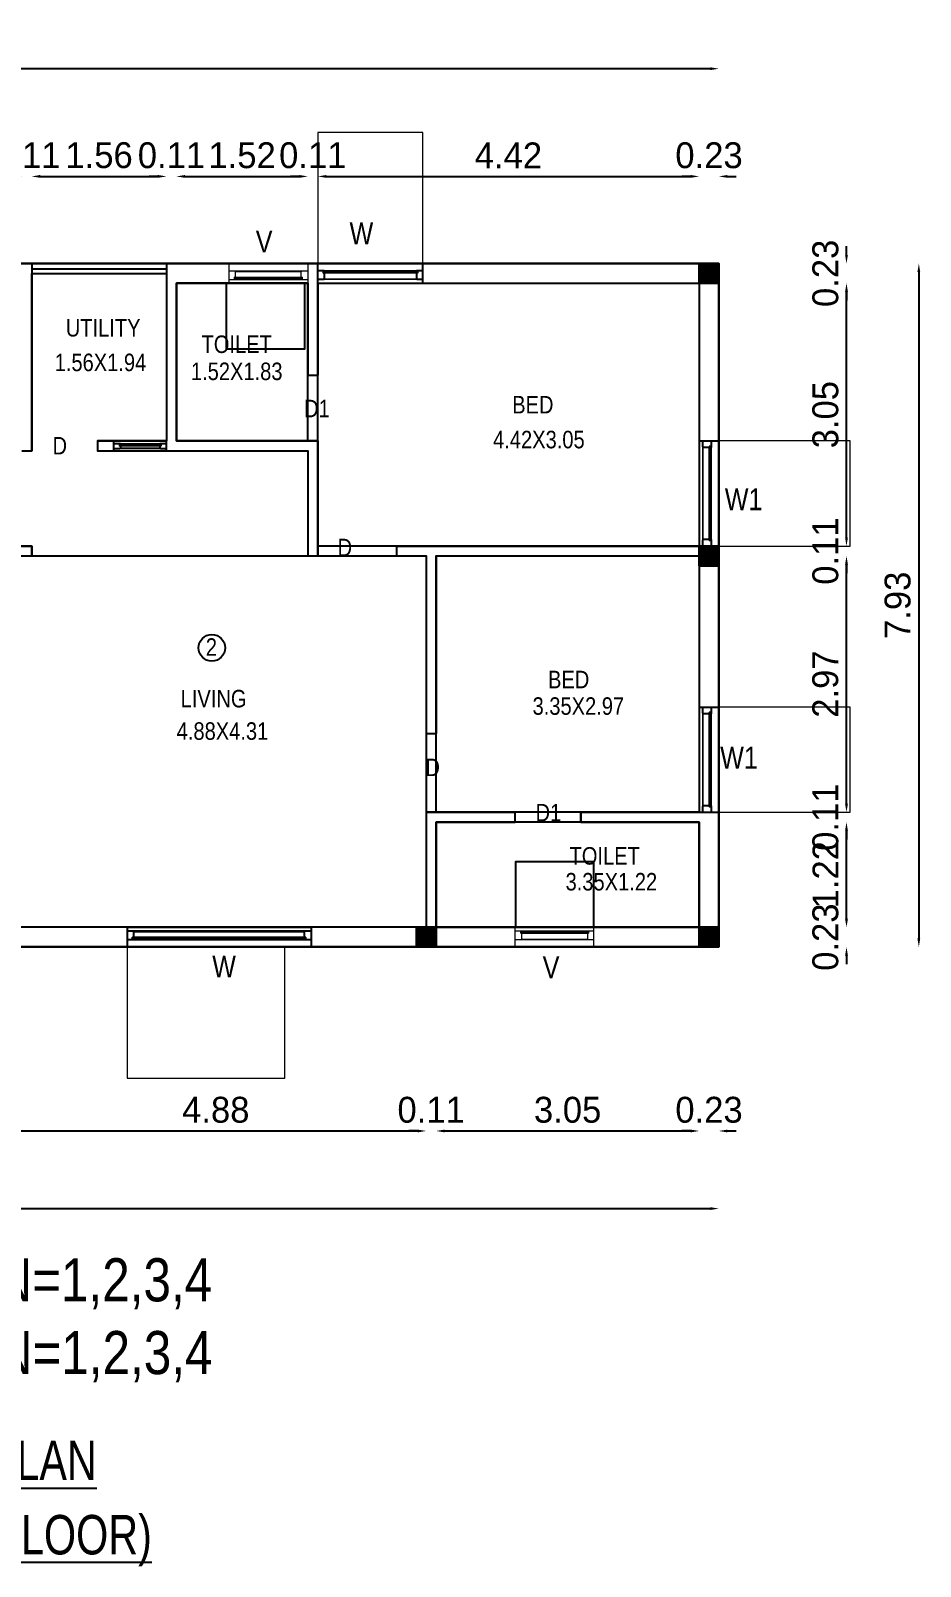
# Model space of a CAD drawing. Header units: metres. Extents: x 516 to 666, y 54 to 108.
# Drawn here: x 558.87 to 569.18, y 54.35 to 72.16 of the extents above; entities that cross this region are included whole.
import ezdxf

# ---------------------------------------------------------------- set-up
doc = ezdxf.new("R2010")
doc.units = ezdxf.units.M
doc.header["$LTSCALE"] = 30
doc.header["$MEASUREMENT"] = 0
doc.header["$PDMODE"] = 66
doc.layers.get('0').update_dxf_attribs({"linetype": 'CONTINUOUS'})
doc.layers.get('DEFPOINTS').update_dxf_attribs({"linetype": 'CONTINUOUS'})
for name, color, linetype in [('BLK_1_COVERED_AREA', 140, 'CONTINUOUS'), ('BLK_1_FLR_1_BLT_UP_AREA', 3, 'CONTINUOUS'), ('BLK_1_FLR_1_BLT_UP_AREA_DEDUCT', 3, 'CONTINUOUS'), ('BLK_1_FLR_1_CARPET_AREA', 10, 'CONTINUOUS'), ('BLK_1_FLR_1_REGULAR_ROOM_1', 1, 'CONTINUOUS'), ('BLK_1_FLR_1_WC_BATH', 223, 'CONTINUOUS'), ('BLK_1_LVL_1_BLDG_FOOT_PRINT', 1, 'CONTINUOUS'), ('fur', 56, 'CONTINUOUS'), ('ROAD & WINDOW THI', 1, 'CONTINUOUS'), ('TOILET_VENTILATION', 6, 'CONTINUOUS')]:
    doc.layers.add(name, color=color, linetype=linetype)
for name, color, linetype, lineweight in [('BLK_1_FLR_1_ROOM_1_LIGHT_VENTILATION_2', 232, 'CONTINUOUS', 0), ('BLK_1_FLR_1_UNITFA_1', 234, 'CONTINUOUS', 0), ('THIN', 5, 'CONTINUOUS', 13)]:
    doc.layers.add(name, color=color, linetype=linetype, lineweight=lineweight)
doc.styles.add('ANAND', font='BKANT.TTF')
doc.styles.add('RS', font='ROMANS.shx', dxfattribs={"width": 0.75, "height": 7})
doc.styles.get("Standard").update_dxf_attribs({"font": 'ARIALN.TTF', "height": 10})
doc.dimstyles.new('V1', dxfattribs={"dimtxt": 0.3, "dimasz": 0.1, "dimexe": 0.18, "dimexo": 0.0625, "dimgap": 0.09, "dimtad": 1, "dimzin": 0, "dimdsep": 46, "dimtxsty": 'ANAND', "dimcen": 0.09, "dimse1": 1, "dimse2": 1, "dimadec": 0, "dimazin": 0, "dimtfac": 1, "dimtix": 1, "dimtofl": 0, "dimtmove": 2, "dimatfit": 0, "dimfxl": 0, "dimtolj": 1, "dimtzin": 0, "dimarcsym": 0})

# ---------------------------------------------------------------- blocks, each defined once
blk = doc.blocks.new("4' win")
at = {"layer": 'fur', "lineweight": 9, "ltscale": 20}
for p, q in [((47345.51, -1128.95), (47345.51, -1086.95)), ((47346.01, -1128.95), (47346.01, -1086.95))]:
    blk.add_line(p, q, dxfattribs=at)
at = {"layer": 'ROAD & WINDOW THI', "color": 5}
for p, q in [((47350.57, -1083.95), (47341.57, -1083.95)), ((47350.57, -1131.95), (47341.57, -1131.95))]:
    blk.add_line(p, q, dxfattribs=at)
at = {"layer": 'ROAD & WINDOW THI', "color": 5, "ltscale": 20}
for p, q in [((47344.94, -1086.95), (47344.94, -1083.95)), ((47344.94, -1086.45), (47346.01, -1086.45)), ((47345.51, -1086.95), (47345.51, -1086.45)), ((47346.01, -1086.95), (47346.01, -1086.45)), ((47348.94, -1086.7), (47348.94, -1083.95)), ((47344.94, -1086.95), (47345.51, -1086.95)), ((47344.94, -1086.95), (47345.51, -1086.95)), ((47346.01, -1086.95), (47348.69, -1086.95)), ((47346.01, -1086.95), (47346.59, -1086.95)), ((47348.94, -1086.7), (47348.69, -1086.7)), ((47348.69, -1086.7), (47348.69, -1086.95)), ((47344.94, -1131.95), (47344.94, -1128.95)), ((47344.94, -1128.95), (47345.51, -1128.95)), ((47344.94, -1128.95), (47345.51, -1128.95)), ((47344.94, -1128.95), (47345.51, -1128.95)), ((47344.94, -1129.45), (47346.01, -1129.45)), ((47345.51, -1128.95), (47345.51, -1129.45)), ((47346.01, -1128.95), (47346.01, -1129.45)), ((47346.01, -1128.95), (47346.59, -1128.95)), ((47346.01, -1128.95), (47348.69, -1128.95)), ((47348.69, -1129.2), (47348.69, -1128.95)), ((47348.94, -1129.2), (47348.69, -1129.2)), ((47348.94, -1131.95), (47348.94, -1129.2))]:
    blk.add_line(p, q, dxfattribs=at)
at = {"layer": 'THIN', "lineweight": 5, "ltscale": 20}
for p, q in [((47341.57, -1131.95), (47341.57, -1083.95)), ((47350.57, -1131.95), (47350.57, -1083.95)), ((47344.94, -1128.95), (47344.94, -1086.95)), ((47348.69, -1128.95), (47348.69, -1086.95)), ((47348.94, -1129.2), (47348.94, -1086.7))]:
    blk.add_line(p, q, dxfattribs=at)
blk = doc.blocks.new('3 VE')
at = {"layer": 'fur', "lineweight": 9, "ltscale": 20}
for p, q in [((91767.83, -4659.43), (91737.83, -4659.43)), ((91767.83, -4659.93), (91737.83, -4659.93))]:
    blk.add_line(p, q, dxfattribs=at)
at = {"layer": 'THIN', "lineweight": 5, "ltscale": 20}
for p, q in [((91770.83, -4653.14), (91734.83, -4653.14)), ((91734.83, -4653.14), (91734.83, -4662.14)), ((91770.83, -4653.14), (91770.83, -4662.14)), ((91737.58, -4656.5), (91734.83, -4656.5)), ((91737.83, -4660.5), (91734.83, -4660.5)), ((91737.33, -4660.5), (91737.33, -4659.43)), ((91737.83, -4659.43), (91737.33, -4659.43)), ((91737.83, -4659.93), (91737.33, -4659.93)), ((91768.08, -4656.5), (91737.58, -4656.5)), ((91737.58, -4656.5), (91737.58, -4656.75)), ((91737.58, -4656.75), (91737.83, -4656.75)), ((91767.83, -4656.75), (91737.83, -4656.75)), ((91737.83, -4659.43), (91737.83, -4656.75)), ((91737.83, -4659.43), (91737.83, -4658.85)), ((91737.83, -4660.5), (91737.83, -4659.93)), ((91737.83, -4660.5), (91737.83, -4659.93)), ((91767.83, -4660.5), (91737.83, -4660.5)), ((91767.83, -4659.43), (91767.83, -4656.75)), ((91768.08, -4656.75), (91767.83, -4656.75)), ((91767.83, -4659.43), (91767.83, -4658.85)), ((91767.83, -4659.43), (91768.33, -4659.43)), ((91767.83, -4660.5), (91767.83, -4659.93)), ((91767.83, -4660.5), (91767.83, -4659.93)), ((91767.83, -4660.5), (91767.83, -4659.93)), ((91767.83, -4659.93), (91768.33, -4659.93)), ((91770.83, -4660.5), (91767.83, -4660.5)), ((91768.08, -4656.5), (91768.08, -4656.75)), ((91770.83, -4656.5), (91768.08, -4656.5)), ((91768.33, -4660.5), (91768.33, -4659.43)), ((91770.83, -4656.2), (91770.83, -4656.2)), ((91770.83, -4662.14), (91734.83, -4662.14))]:
    blk.add_line(p, q, dxfattribs=at)
blk = doc.blocks.new('U')
at = {"layer": 'fur', "color": 7, "lineweight": 9, "ltscale": 20}
for p, q in [((74636.69, 2817.2), (74618.69, 2817.2)), ((74636.69, 2816.7), (74618.69, 2816.7))]:
    blk.add_line(p, q, dxfattribs=at)
at = {"layer": 'ROAD & WINDOW THI', "color": 7}
for p, q in [((74615.69, 2814.64), (74615.69, 2819.14)), ((74639.69, 2814.64), (74639.69, 2819.14))]:
    blk.add_line(p, q, dxfattribs=at)
at = {"layer": 'ROAD & WINDOW THI', "color": 7, "ltscale": 20}
for p, q in [((74618.69, 2817.77), (74615.69, 2817.77)), ((74618.44, 2815.52), (74615.69, 2815.52)), ((74618.19, 2817.77), (74618.19, 2816.7)), ((74618.69, 2817.2), (74618.19, 2817.2)), ((74618.69, 2816.7), (74618.19, 2816.7)), ((74618.44, 2815.52), (74618.44, 2815.77)), ((74618.44, 2815.77), (74618.69, 2815.77)), ((74618.69, 2817.77), (74618.69, 2817.2)), ((74618.69, 2817.77), (74618.69, 2817.2)), ((74618.69, 2816.7), (74618.69, 2815.77)), ((74618.69, 2816.7), (74618.69, 2816.12)), ((74639.69, 2817.77), (74636.69, 2817.77)), ((74636.69, 2817.77), (74636.69, 2817.2)), ((74636.69, 2817.77), (74636.69, 2817.2)), ((74636.69, 2817.77), (74636.69, 2817.2)), ((74636.69, 2817.2), (74637.19, 2817.2)), ((74636.69, 2816.7), (74637.19, 2816.7)), ((74636.69, 2816.7), (74636.69, 2816.12)), ((74636.69, 2816.7), (74636.69, 2815.77)), ((74636.94, 2815.77), (74636.69, 2815.77)), ((74636.94, 2815.52), (74636.94, 2815.77)), ((74639.69, 2815.52), (74636.94, 2815.52)), ((74637.19, 2817.77), (74637.19, 2816.7))]:
    blk.add_line(p, q, dxfattribs=at)
at = {"layer": 'THIN', "color": 7, "lineweight": 5, "ltscale": 20}
for p, q in [((74639.69, 2819.14), (74615.69, 2819.14)), ((74639.69, 2814.64), (74615.69, 2814.64)), ((74636.94, 2815.52), (74618.44, 2815.52)), ((74636.69, 2817.77), (74618.69, 2817.77)), ((74636.69, 2815.77), (74618.69, 2815.77))]:
    blk.add_line(p, q, dxfattribs=at)
blk = doc.blocks.new('*D50')
at = {"color": 0, "lineweight": -2}
blk.add_line((545.677, 58.498), (566.743, 58.498), dxfattribs=at)
at = {"color": 0}
for points in [[(545.677, 58.514), (545.677, 58.481), (545.577, 58.498)], [(566.743, 58.514), (566.743, 58.481), (566.843, 58.498)]]:
    blk.add_solid(points, dxfattribs=at)
at = {"layer": 'DEFPOINTS', "color": 0}
for p in [(545.577, 62.568), (566.843, 62.568), (566.843, 58.498)]:
    blk.add_point(p, dxfattribs=at)
at = {"color": 0, "insert": (556.21, 58.741), "char_height": 0.3, "attachment_point": 5, "style": 'ANAND'}
blk.add_mtext('\\A1;21.27', dxfattribs=at)
blk = doc.blocks.new('*D51')
at = {"color": 0, "lineweight": -2}
for p, q in [((568.322, 61.86), (568.322, 61.96)), ((568.322, 61.432), (568.322, 61.332))]:
    blk.add_line(p, q, dxfattribs=at)
at = {"color": 0}
for points in [[(568.306, 61.86), (568.339, 61.86), (568.322, 61.76)], [(568.306, 61.432), (568.339, 61.432), (568.322, 61.532)]]:
    blk.add_solid(points, dxfattribs=at)
at = {"layer": 'DEFPOINTS', "color": 0}
for p in [(566.615, 61.76), (568.322, 61.76), (566.615, 61.532)]:
    blk.add_point(p, dxfattribs=at)
at = {"color": 0, "insert": (568.079, 61.646), "char_height": 0.3, "attachment_point": 5, "rotation": 90, "style": 'ANAND'}
blk.add_mtext('\\A1;0.23', dxfattribs=at)
blk = doc.blocks.new('*D52')
at = {"color": 0, "lineweight": -2}
blk.add_line((568.322, 61.86), (568.322, 62.88), dxfattribs=at)
at = {"color": 0}
for points in [[(568.306, 62.88), (568.339, 62.88), (568.322, 62.98)], [(568.306, 61.86), (568.339, 61.86), (568.322, 61.76)]]:
    blk.add_solid(points, dxfattribs=at)
at = {"layer": 'DEFPOINTS', "color": 0}
for p in [(566.615, 62.98), (568.322, 62.98), (566.615, 61.76)]:
    blk.add_point(p, dxfattribs=at)
at = {"color": 0, "insert": (568.079, 62.37), "char_height": 0.3, "attachment_point": 5, "rotation": 90, "style": 'ANAND'}
blk.add_mtext('\\A1;1.22', dxfattribs=at)
blk = doc.blocks.new('*D53')
at = {"color": 0, "lineweight": -2}
for p, q in [((568.322, 63.194), (568.322, 63.294)), ((568.322, 62.88), (568.322, 62.78))]:
    blk.add_line(p, q, dxfattribs=at)
at = {"color": 0}
for points in [[(568.306, 63.194), (568.339, 63.194), (568.322, 63.094)], [(568.306, 62.88), (568.339, 62.88), (568.322, 62.98)]]:
    blk.add_solid(points, dxfattribs=at)
at = {"layer": 'DEFPOINTS', "color": 0}
for p in [(566.843, 63.094), (568.322, 63.094), (566.615, 62.98)]:
    blk.add_point(p, dxfattribs=at)
at = {"color": 0, "insert": (568.079, 63.037), "char_height": 0.3, "attachment_point": 5, "rotation": 90, "style": 'ANAND'}
blk.add_mtext('\\A1;0.11', dxfattribs=at)
blk = doc.blocks.new('*D54')
at = {"color": 0, "lineweight": -2}
blk.add_line((568.322, 63.194), (568.322, 65.967), dxfattribs=at)
at = {"color": 0}
for points in [[(568.306, 65.967), (568.339, 65.967), (568.322, 66.067)], [(568.306, 63.194), (568.339, 63.194), (568.322, 63.094)]]:
    blk.add_solid(points, dxfattribs=at)
at = {"layer": 'DEFPOINTS', "color": 0}
for p in [(566.615, 66.067), (568.322, 66.067), (566.843, 63.094)]:
    blk.add_point(p, dxfattribs=at)
at = {"color": 0, "insert": (568.078, 64.581), "char_height": 0.3, "attachment_point": 5, "rotation": 90, "style": 'ANAND'}
blk.add_mtext('\\A1;2.97', dxfattribs=at)
blk = doc.blocks.new('*D55')
at = {"color": 0, "lineweight": -2}
for p, q in [((568.322, 66.281), (568.322, 66.381)), ((568.322, 65.967), (568.322, 65.867))]:
    blk.add_line(p, q, dxfattribs=at)
at = {"color": 0}
for points in [[(568.306, 66.281), (568.339, 66.281), (568.322, 66.181)], [(568.306, 65.967), (568.339, 65.967), (568.322, 66.067)]]:
    blk.add_solid(points, dxfattribs=at)
at = {"layer": 'DEFPOINTS', "color": 0}
for p in [(566.615, 66.181), (568.322, 66.181), (566.615, 66.067)]:
    blk.add_point(p, dxfattribs=at)
at = {"color": 0, "insert": (568.079, 66.124), "char_height": 0.3, "attachment_point": 5, "rotation": 90, "style": 'ANAND'}
blk.add_mtext('\\A1;0.11', dxfattribs=at)
blk = doc.blocks.new('*D56')
at = {"color": 0, "lineweight": -2}
blk.add_line((568.322, 66.281), (568.322, 69.13), dxfattribs=at)
at = {"color": 0}
for points in [[(568.306, 69.13), (568.339, 69.13), (568.322, 69.23)], [(568.306, 66.281), (568.339, 66.281), (568.322, 66.181)]]:
    blk.add_solid(points, dxfattribs=at)
at = {"layer": 'DEFPOINTS', "color": 0}
for p in [(566.615, 69.23), (568.322, 69.23), (566.615, 66.181)]:
    blk.add_point(p, dxfattribs=at)
at = {"color": 0, "insert": (568.079, 67.706), "char_height": 0.3, "attachment_point": 5, "rotation": 90, "style": 'ANAND'}
blk.add_mtext('\\A1;3.05', dxfattribs=at)
blk = doc.blocks.new('*D57')
at = {"color": 0, "lineweight": -2}
for p, q in [((568.322, 69.559), (568.322, 69.659)), ((568.322, 69.13), (568.322, 69.03))]:
    blk.add_line(p, q, dxfattribs=at)
at = {"color": 0}
for points in [[(568.306, 69.559), (568.339, 69.559), (568.322, 69.459)], [(568.306, 69.13), (568.339, 69.13), (568.322, 69.23)]]:
    blk.add_solid(points, dxfattribs=at)
at = {"layer": 'DEFPOINTS', "color": 0}
for p in [(566.843, 69.459), (568.322, 69.459), (566.615, 69.23)]:
    blk.add_point(p, dxfattribs=at)
at = {"color": 0, "insert": (568.079, 69.345), "char_height": 0.3, "attachment_point": 5, "rotation": 90, "style": 'ANAND'}
blk.add_mtext('\\A1;0.23', dxfattribs=at)
blk = doc.blocks.new('*D58')
at = {"color": 0, "lineweight": -2}
blk.add_line((545.677, 71.719), (566.743, 71.719), dxfattribs=at)
at = {"color": 0}
for points in [[(545.677, 71.735), (545.677, 71.702), (545.577, 71.719)], [(566.743, 71.735), (566.743, 71.702), (566.843, 71.719)]]:
    blk.add_solid(points, dxfattribs=at)
at = {"layer": 'DEFPOINTS', "color": 0}
for p in [(566.843, 71.719), (545.577, 69.459), (566.843, 69.459)]:
    blk.add_point(p, dxfattribs=at)
at = {"color": 0, "insert": (556.21, 71.962), "char_height": 0.3, "attachment_point": 5, "style": 'ANAND'}
blk.add_mtext('\\A1;21.27', dxfattribs=at)
blk = doc.blocks.new('*D20')
at = {"color": 0, "lineweight": -2}
blk.add_line((558.673, 59.398), (563.351, 59.398), dxfattribs=at)
at = {"color": 0}
for points in [[(558.673, 59.414), (558.673, 59.381), (558.573, 59.398)], [(563.351, 59.414), (563.351, 59.381), (563.451, 59.398)]]:
    blk.add_solid(points, dxfattribs=at)
at = {"layer": 'DEFPOINTS', "color": 0}
for p in [(558.573, 62.828), (563.451, 61.76), (563.451, 59.398)]:
    blk.add_point(p, dxfattribs=at)
at = {"color": 0, "insert": (561.012, 59.642), "char_height": 0.3, "attachment_point": 5, "style": 'ANAND'}
blk.add_mtext('\\A1;4.88', dxfattribs=at)
blk = doc.blocks.new('*D21')
at = {"color": 0, "lineweight": -2}
for p, q in [((563.351, 59.398), (563.251, 59.398)), ((563.666, 59.398), (563.766, 59.398))]:
    blk.add_line(p, q, dxfattribs=at)
at = {"color": 0}
for points in [[(563.351, 59.414), (563.351, 59.381), (563.451, 59.398)], [(563.666, 59.414), (563.666, 59.381), (563.566, 59.398)]]:
    blk.add_solid(points, dxfattribs=at)
at = {"layer": 'DEFPOINTS', "color": 0}
for p in [(563.451, 61.76), (563.566, 61.532), (563.566, 59.398)]:
    blk.add_point(p, dxfattribs=at)
at = {"color": 0, "insert": (563.508, 59.642), "char_height": 0.3, "attachment_point": 5, "style": 'ANAND'}
blk.add_mtext('\\A1;0.11', dxfattribs=at)
blk = doc.blocks.new('*D22')
at = {"color": 0, "lineweight": -2}
blk.add_line((563.666, 59.398), (566.515, 59.398), dxfattribs=at)
at = {"color": 0}
for points in [[(563.666, 59.414), (563.666, 59.381), (563.566, 59.398)], [(566.515, 59.414), (566.515, 59.381), (566.615, 59.398)]]:
    blk.add_solid(points, dxfattribs=at)
at = {"layer": 'DEFPOINTS', "color": 0}
for p in [(563.566, 61.532), (566.615, 61.532), (566.615, 59.398)]:
    blk.add_point(p, dxfattribs=at)
at = {"color": 0, "insert": (565.09, 59.642), "char_height": 0.3, "attachment_point": 5, "style": 'ANAND'}
blk.add_mtext('\\A1;3.05', dxfattribs=at)
blk = doc.blocks.new('*D23')
at = {"color": 0, "lineweight": -2}
for p, q in [((566.515, 59.398), (566.415, 59.398)), ((566.943, 59.398), (567.043, 59.398))]:
    blk.add_line(p, q, dxfattribs=at)
at = {"color": 0}
for points in [[(566.515, 59.414), (566.515, 59.381), (566.615, 59.398)], [(566.943, 59.414), (566.943, 59.381), (566.843, 59.398)]]:
    blk.add_solid(points, dxfattribs=at)
at = {"layer": 'DEFPOINTS', "color": 0}
for p in [(566.615, 61.532), (566.843, 61.532), (566.843, 59.398)]:
    blk.add_point(p, dxfattribs=at)
at = {"color": 0, "insert": (566.729, 59.642), "char_height": 0.3, "attachment_point": 5, "style": 'ANAND'}
blk.add_mtext('\\A1;0.23', dxfattribs=at)
blk = doc.blocks.new('*D30')
at = {"color": 0, "lineweight": -2}
for p, q in [((558.664, 70.469), (558.564, 70.469)), ((558.978, 70.469), (559.078, 70.469))]:
    blk.add_line(p, q, dxfattribs=at)
at = {"color": 0}
for points in [[(558.664, 70.486), (558.664, 70.453), (558.764, 70.469)], [(558.978, 70.486), (558.978, 70.453), (558.878, 70.469)]]:
    blk.add_solid(points, dxfattribs=at)
at = {"layer": 'DEFPOINTS', "color": 0}
for p in [(558.878, 70.469), (558.764, 69.459), (558.878, 69.459)]:
    blk.add_point(p, dxfattribs=at)
at = {"color": 0, "insert": (558.821, 70.713), "char_height": 0.3, "attachment_point": 5, "style": 'ANAND'}
blk.add_mtext('\\A1;0.11', dxfattribs=at)
blk = doc.blocks.new('*D31')
at = {"color": 0, "lineweight": -2}
blk.add_line((558.978, 70.469), (560.34, 70.469), dxfattribs=at)
at = {"color": 0}
for points in [[(558.978, 70.486), (558.978, 70.453), (558.878, 70.469)], [(560.34, 70.486), (560.34, 70.453), (560.44, 70.469)]]:
    blk.add_solid(points, dxfattribs=at)
at = {"layer": 'DEFPOINTS', "color": 0}
for p in [(560.44, 70.469), (558.878, 69.459), (560.44, 69.459)]:
    blk.add_point(p, dxfattribs=at)
at = {"color": 0, "insert": (559.659, 70.714), "char_height": 0.3, "attachment_point": 5, "style": 'ANAND'}
blk.add_mtext('\\A1;1.56', dxfattribs=at)
blk = doc.blocks.new('*D32')
at = {"color": 0, "lineweight": -2}
for p, q in [((560.34, 70.469), (560.24, 70.469)), ((560.655, 70.469), (560.755, 70.469))]:
    blk.add_line(p, q, dxfattribs=at)
at = {"color": 0}
for points in [[(560.34, 70.486), (560.34, 70.453), (560.44, 70.469)], [(560.655, 70.486), (560.655, 70.453), (560.555, 70.469)]]:
    blk.add_solid(points, dxfattribs=at)
at = {"layer": 'DEFPOINTS', "color": 0}
for p in [(560.555, 70.469), (560.44, 69.459), (560.555, 69.23)]:
    blk.add_point(p, dxfattribs=at)
at = {"color": 0, "insert": (560.498, 70.713), "char_height": 0.3, "attachment_point": 5, "style": 'ANAND'}
blk.add_mtext('\\A1;0.11', dxfattribs=at)
blk = doc.blocks.new('*D33')
at = {"color": 0, "lineweight": -2}
blk.add_line((560.655, 70.469), (561.979, 70.469), dxfattribs=at)
at = {"color": 0}
for points in [[(560.655, 70.486), (560.655, 70.453), (560.555, 70.469)], [(561.979, 70.486), (561.979, 70.453), (562.079, 70.469)]]:
    blk.add_solid(points, dxfattribs=at)
at = {"layer": 'DEFPOINTS', "color": 0}
for p in [(562.079, 70.469), (562.079, 69.459), (560.555, 69.23)]:
    blk.add_point(p, dxfattribs=at)
at = {"color": 0, "insert": (561.317, 70.713), "char_height": 0.3, "attachment_point": 5, "style": 'ANAND'}
blk.add_mtext('\\A1;1.52', dxfattribs=at)
blk = doc.blocks.new('*D34')
at = {"color": 0, "lineweight": -2}
for p, q in [((561.979, 70.469), (561.879, 70.469)), ((562.294, 70.469), (562.394, 70.469))]:
    blk.add_line(p, q, dxfattribs=at)
at = {"color": 0}
for points in [[(561.979, 70.486), (561.979, 70.453), (562.079, 70.469)], [(562.294, 70.486), (562.294, 70.453), (562.194, 70.469)]]:
    blk.add_solid(points, dxfattribs=at)
at = {"layer": 'DEFPOINTS', "color": 0}
for p in [(562.194, 70.469), (562.079, 69.459), (562.194, 69.459)]:
    blk.add_point(p, dxfattribs=at)
at = {"color": 0, "insert": (562.136, 70.713), "char_height": 0.3, "attachment_point": 5, "style": 'ANAND'}
blk.add_mtext('\\A1;0.11', dxfattribs=at)
blk = doc.blocks.new('*D35')
at = {"color": 0, "lineweight": -2}
blk.add_line((562.294, 70.469), (566.515, 70.469), dxfattribs=at)
at = {"color": 0}
for points in [[(562.294, 70.486), (562.294, 70.453), (562.194, 70.469)], [(566.515, 70.486), (566.515, 70.453), (566.615, 70.469)]]:
    blk.add_solid(points, dxfattribs=at)
at = {"layer": 'DEFPOINTS', "color": 0}
for p in [(566.615, 70.469), (562.194, 69.459), (566.615, 69.459)]:
    blk.add_point(p, dxfattribs=at)
at = {"color": 0, "insert": (564.404, 70.713), "char_height": 0.3, "attachment_point": 5, "style": 'ANAND'}
blk.add_mtext('\\A1;4.42', dxfattribs=at)
blk = doc.blocks.new('*D36')
at = {"color": 0, "lineweight": -2}
for p, q in [((566.515, 70.469), (566.415, 70.469)), ((566.943, 70.469), (567.043, 70.469))]:
    blk.add_line(p, q, dxfattribs=at)
at = {"color": 0}
for points in [[(566.515, 70.486), (566.515, 70.453), (566.615, 70.469)], [(566.943, 70.486), (566.943, 70.453), (566.843, 70.469)]]:
    blk.add_solid(points, dxfattribs=at)
at = {"layer": 'DEFPOINTS', "color": 0}
for p in [(566.843, 70.469), (566.615, 69.459), (566.843, 69.459)]:
    blk.add_point(p, dxfattribs=at)
at = {"color": 0, "insert": (566.729, 70.713), "char_height": 0.3, "attachment_point": 5, "style": 'ANAND'}
blk.add_mtext('\\A1;0.23', dxfattribs=at)
blk = doc.blocks.new('*D83')
at = {"color": 0, "lineweight": -2}
blk.add_line((569.161, 69.359), (569.161, 61.632), dxfattribs=at)
at = {"color": 0}
for points in [[(569.144, 69.359), (569.177, 69.359), (569.161, 69.459)], [(569.144, 61.632), (569.177, 61.632), (569.161, 61.532)]]:
    blk.add_solid(points, dxfattribs=at)
at = {"layer": 'DEFPOINTS', "color": 0}
for p in [(565.883, 69.459), (565.883, 61.532), (569.161, 61.532)]:
    blk.add_point(p, dxfattribs=at)
at = {"color": 0, "insert": (568.916, 65.495), "char_height": 0.3, "attachment_point": 5, "rotation": 90, "style": 'ANAND'}
blk.add_mtext('\\A1;7.93', dxfattribs=at)

msp = doc.modelspace()

# ---------------------------------------------------------------- hatches: boundary and pattern name
h = msp.add_hatch()
h.set_pattern_fill('ANSI31', color=256, scale=0.025408)
h.set_pattern_definition([(45, (-1338.1673332, 23.8490378), (-0.002245771137, 0.002245771137), [])])
h.paths.add_polyline_path([(566.6146, 69.2304), (566.8433, 69.2304), (566.8433, 69.4591), (566.6146, 69.4591)])
h = msp.add_hatch()
h.set_pattern_fill('ANSI31', color=256, scale=0.025408)
h.set_pattern_definition([(45, (-1338.1673332, 20.5714058), (-0.002245771137, 0.002245771137), [])])
h.paths.add_polyline_path([(566.6146, 65.9528), (566.8433, 65.9528), (566.8433, 66.1815), (566.6146, 66.1815)])
h = msp.add_hatch()
h.set_pattern_fill('ANSI31', color=256, scale=0.025408)
h.set_pattern_definition([(45, (-1341.4449652, 16.1504138), (-0.002245771137, 0.002245771137), [])])
h.paths.add_polyline_path([(563.337, 61.5318), (563.5656, 61.5318), (563.5656, 61.7605), (563.337, 61.7605)])
h = msp.add_hatch()
h.set_pattern_fill('ANSI31', color=256, scale=0.025408)
h.set_pattern_definition([(45, (-1338.1673332, 16.1504138), (-0.002245771137, 0.002245771137), [])])
h.paths.add_polyline_path([(566.6146, 61.5318), (566.8433, 61.5318), (566.8433, 61.7605), (566.6146, 61.7605)])

# ---------------------------------------------------------------- linework, layer by layer
for p, q in [((549.9215, 69.4591), (558.8779, 69.4591)), ((558.8779, 69.4591), (558.8779, 67.2867)), ((558.8779, 69.4591), (560.4404, 69.4591)), ((558.8779, 69.3956), (560.4404, 69.3956)), ((558.8779, 69.3448), (560.4404, 69.3448)), ((560.4404, 69.4591), (566.8433, 69.4591)), ((560.4404, 69.4591), (560.4404, 67.401)), ((566.8433, 69.4591), (566.8433, 61.5318)), ((560.5548, 69.2304), (562.0793, 69.2304)), ((560.5548, 69.2304), (560.5548, 67.401)), ((562.0793, 69.2304), (562.0793, 68.1633)), ((562.1936, 69.2304), (566.6146, 69.2304)), ((562.1936, 69.2304), (562.1936, 68.1633)), ((566.6146, 69.2304), (566.6146, 66.1815)), ((562.0793, 68.1633), (562.1936, 68.1633)), ((559.6401, 67.401), (560.4404, 67.401)), ((559.6401, 67.401), (559.6401, 67.2867)), ((560.5548, 67.401), (562.1936, 67.401)), ((562.1936, 67.401), (562.1936, 66.0671)), ((558.7635, 67.2867), (558.8779, 67.2867)), ((559.6401, 67.2867), (562.0793, 67.2867)), ((562.0793, 67.2867), (562.0793, 66.0671)), ((556.3243, 66.1815), (558.8779, 66.1815)), ((558.8779, 66.1815), (558.8779, 66.0671)), ((563.1083, 66.1815), (566.6146, 66.1815)), ((563.1083, 66.1815), (563.1083, 66.0671)), ((558.573, 66.0671), (558.8779, 66.0671)), ((562.0793, 66.0671), (562.1936, 66.0671)), ((563.1083, 66.0671), (563.4513, 66.0671)), ((563.4513, 66.0671), (563.4513, 64.0091)), ((563.5656, 66.0671), (566.6146, 66.0671)), ((563.5656, 66.0671), (563.5656, 64.0091)), ((566.6146, 66.0671), (566.6146, 63.0944)), ((563.4513, 64.0091), (563.5656, 64.0091)), ((563.4513, 63.0944), (564.4803, 63.0944)), ((563.4513, 63.0944), (563.4513, 61.7605)), ((564.4803, 62.9801), (564.4803, 63.0944)), ((565.2426, 63.0944), (566.6146, 63.0944)), ((565.2426, 62.9801), (565.2426, 63.0944)), ((563.5656, 62.9801), (564.4803, 62.9801)), ((563.5656, 62.9801), (563.5656, 61.7605)), ((565.2426, 62.9801), (566.6146, 62.9801)), ((566.6146, 62.9801), (566.6146, 61.7605)), ((566.6146, 61.7605), (558.3443, 61.7605)), ((559.984, 61.7605), (559.984, 61.5318)), ((559.984, 61.7605), (562.1183, 61.7605)), ((559.984, 61.7189), (560.0539, 61.7189)), ((560.0475, 61.6173), (560.0475, 61.6446)), ((560.0602, 61.6446), (560.0475, 61.6446)), ((560.0602, 61.6319), (560.0475, 61.6319)), ((560.0539, 61.7189), (562.0484, 61.7189)), ((560.0539, 61.7189), (560.0539, 61.7126)), ((560.0539, 61.7126), (560.0602, 61.7126)), ((560.0602, 61.7126), (562.0421, 61.7126)), ((560.0602, 61.6446), (560.0602, 61.7126)), ((560.0602, 61.6446), (560.0602, 61.6592)), ((560.0602, 61.6446), (562.0421, 61.6446)), ((560.0602, 61.6319), (562.0421, 61.6319)), ((560.0602, 61.6173), (560.0602, 61.6319)), ((560.0602, 61.6173), (560.0602, 61.6319)), ((560.0602, 61.6173), (560.0602, 61.6319)), ((562.0421, 61.6446), (562.0421, 61.7126)), ((562.0484, 61.7126), (562.0421, 61.7126)), ((562.0421, 61.6446), (562.0421, 61.6592)), ((562.0421, 61.6446), (562.0548, 61.6446)), ((562.0421, 61.6173), (562.0421, 61.6319)), ((562.0421, 61.6173), (562.0421, 61.6319)), ((562.0421, 61.6319), (562.0548, 61.6319)), ((562.0484, 61.7189), (562.1183, 61.7189)), ((562.0484, 61.7189), (562.0484, 61.7126)), ((562.0548, 61.6173), (562.0548, 61.6446)), ((562.1183, 61.7605), (562.1183, 61.5318)), ((566.8433, 61.5318), (549.0831, 61.5318)), ((559.984, 61.6173), (560.0602, 61.6173)), ((559.984, 61.5318), (562.1183, 61.5318)), ((560.0602, 61.6173), (562.0421, 61.6173)), ((562.0421, 61.6173), (562.1183, 61.6173))]:
    msp.add_line(p, q)
for points in [[(545.5768, 61.5318), (566.8433, 61.5318), (566.8433, 69.4591), (545.5768, 69.4591)], [(556.21, 69.4591), (556.21, 65.9528), (558.573, 65.9528), (558.573, 61.5318), (566.8433, 61.5318), (566.8433, 69.4591)], [(566.6146, 69.2304), (566.8433, 69.2304), (566.8433, 69.4591), (566.6146, 69.4591)], [(566.6146, 69.2304), (566.8433, 69.2304), (566.8433, 69.4591), (566.6146, 69.4591)], [(566.8433, 69.2304), (566.6146, 69.2304), (566.6146, 69.4591), (566.8433, 69.4591)], [(566.6146, 65.9528), (566.8433, 65.9528), (566.8433, 66.1815), (566.6146, 66.1815)], [(566.8433, 65.9528), (566.6146, 65.9528), (566.6146, 66.1815), (566.8433, 66.1815)], [(563.337, 61.5318), (563.5656, 61.5318), (563.5656, 61.7605), (563.337, 61.7605)], [(563.337, 61.5318), (563.5656, 61.5318), (563.5656, 61.7605), (563.337, 61.7605)], [(563.5656, 61.5318), (563.337, 61.5318), (563.337, 61.7605), (563.5656, 61.7605)], [(566.8433, 61.5318), (566.6146, 61.5318), (566.6146, 61.7605), (566.8433, 61.7605)], [(566.6146, 61.5318), (566.8433, 61.5318), (566.8433, 61.7605), (566.6146, 61.7605)], [(566.8433, 61.5318), (566.6146, 61.5318), (566.6146, 61.7605), (566.8433, 61.7605)]]:
    msp.add_lwpolyline(points, close=True)
msp.add_circle((560.9661, 65.0014), 0.1553)
at = {"layer": 'BLK_1_COVERED_AREA', "linetype": 'ByBlock', "ltscale": 3}
msp.add_lwpolyline([(545.5768, 61.5318), (566.8433, 61.5318), (566.8433, 69.4591), (545.5768, 69.4591)], close=True, dxfattribs=at)
at = {"layer": 'BLK_1_FLR_1_BLT_UP_AREA', "color": 3}
msp.add_lwpolyline([(545.5768, 61.5318), (566.8433, 61.5318), (566.8433, 69.4591), (545.5768, 69.4591)], close=True, dxfattribs=at)
at = {"layer": 'BLK_1_FLR_1_CARPET_AREA', "color": 3}
for points in [[(558.7635, 67.2867), (558.8779, 67.2867), (558.8779, 69.3448), (560.4404, 69.3448), (560.4404, 67.401), (559.6401, 67.401), (559.6401, 67.2867), (562.0793, 67.2867), (562.0793, 66.0671), (562.1936, 66.0671), (562.1936, 67.401), (560.5548, 67.401), (560.5548, 69.2304), (562.0793, 69.2304), (562.0793, 68.1633), (562.1936, 68.1633), (562.1936, 69.2304), (566.6146, 69.2304), (566.6146, 66.1815), (563.1083, 66.1815), (563.1083, 66.0671), (563.4513, 66.0671), (563.4513, 64.0091), (563.5656, 64.0091), (563.5656, 66.0671), (566.6146, 66.0671), (566.6146, 63.0944), (565.2426, 63.0944), (565.2426, 62.9801), (566.6146, 62.9801), (566.6146, 61.7605), (563.5656, 61.7605), (563.5656, 62.9801), (564.4803, 62.9801), (564.4803, 63.0944), (563.4513, 63.0944), (563.4513, 61.7605), (558.573, 61.7605)], [(558.573, 66.0671), (558.8779, 66.0671), (558.8779, 66.1815), (556.3243, 66.1815)]]:
    msp.add_lwpolyline(points, dxfattribs=at)
at = {"layer": 'BLK_1_FLR_1_REGULAR_ROOM_1', "color": 1}
for points in [[(566.6146, 66.1815), (562.1936, 66.1815), (562.1936, 69.2304), (566.6146, 69.2304)], [(558.573, 66.0671), (563.4513, 66.0671), (563.4513, 61.7605), (558.573, 61.7605)], [(563.5656, 66.0671), (566.6146, 66.0671), (566.6146, 63.0944), (563.5656, 63.0944)]]:
    msp.add_lwpolyline(points, close=True, dxfattribs=at)
at = {"layer": 'BLK_1_FLR_1_ROOM_1_LIGHT_VENTILATION_2'}
for points in [[(562.1932, 69.4591), (563.4132, 69.4591), (563.4132, 70.9791), (562.1932, 70.9791)], [(566.8433, 67.4015), (566.8433, 66.1815), (568.3633, 66.1815), (568.3633, 67.4015)], [(566.8433, 64.3144), (566.8433, 63.0944), (568.3633, 63.0944), (568.3633, 64.3144)], [(559.984, 60.0118), (561.814, 60.0118), (561.814, 61.5318), (559.984, 61.5318)]]:
    msp.add_lwpolyline(points, close=True, dxfattribs=at)
at = {"layer": 'BLK_1_FLR_1_UNITFA_1'}
msp.add_lwpolyline([(556.21, 69.4591), (556.21, 65.9528), (558.573, 65.9528), (558.573, 61.5318), (566.8433, 61.5318), (566.8433, 69.4591)], close=True, dxfattribs=at)
at = {"layer": 'BLK_1_FLR_1_WC_BATH'}
for points in [[(562.0793, 69.2304), (560.5548, 69.2304), (560.5548, 67.401), (562.0793, 67.401)], [(563.5656, 61.7605), (566.6146, 61.7605), (566.6146, 62.9801), (563.5656, 62.9801)]]:
    msp.add_lwpolyline(points, close=True, dxfattribs=at)
at = {"layer": 'BLK_1_LVL_1_BLDG_FOOT_PRINT'}
msp.add_lwpolyline([(545.5768, 61.5318), (566.8433, 61.5318), (566.8433, 69.4591), (545.5768, 69.4591)], close=True, dxfattribs=at)
at = {"layer": 'TOILET_VENTILATION'}
for points in [[(561.1342, 68.4704), (562.0442, 68.4704), (562.0442, 69.2304), (561.1342, 69.2304)], [(564.485, 61.7605), (565.395, 61.7605), (565.395, 62.5205), (564.485, 62.5205)]]:
    msp.add_lwpolyline(points, close=True, dxfattribs=at)

# ---------------------------------------------------------------- block references
at = {"yscale": 0.025408, "zscale": 0.025408}
for name, p, xscale in [('3 VE', (2892.8778, 187.686), -0.025408), ('U', (-1336.0048, -4.2276), 0.025408)]:
    msp.add_blockref(name, p, dxfattribs=dict(at, xscale=xscale))
for name, p, xscale, rotation in [("4' win", (534.6527, 1272.3138), -0.025408, 90.00000037176581), ("4' win", (1769.698, 94.942), -0.025408, 3.717658180999999e-07), ("4' win", (1769.698, 91.8549), -0.025408, 3.717658180999999e-07), ('3 VE', (2896.1936, -56.6951), 0.025408, 180)]:
    msp.add_blockref(name, p, dxfattribs=dict(at, xscale=xscale, rotation=rotation))

# ---------------------------------------------------------------- texts
for s, height, p in [('V', 0.2541, (561.4754, 69.587)), ('W', 0.2541, (562.5624, 69.682)), ('UTILITY', 0.20326, (559.273, 68.612)), ('TOILET', 0.20326, (560.8467, 68.4211)), ('1.56X1.94', 0.20326, (559.1445, 68.2105)), ('1.52X1.83', 0.20326, (560.7237, 68.107)), ('D1', 0.20326, (562.0356, 67.6757)), ('BED', 0.20326, (564.4476, 67.72)), ('4.42X3.05', 0.20326, (564.2261, 67.3156)), ('D', 0.2033, (559.1196, 67.244)), ('W1', 0.25408, (566.9119, 66.598)), ('D', 0.2033, (562.4239, 66.0637)), ('2', 0.2033, (560.8965, 64.909)), ('BED', 0.20326, (564.8627, 64.5323)), ('LIVING', 0.20326, (560.6047, 64.3108)), ('3.35X2.97', 0.20326, (564.6836, 64.2247)), ('4.88X4.31', 0.20326, (560.5587, 63.9346)), ('W1', 0.25408, (566.8584, 63.6007)), ('D', 0.2033, (563.4414, 63.5135)), ('D1', 0.20326, (564.7183, 62.9888)), ('TOILET', 0.20326, (565.1121, 62.4872)), ('3.35X1.22', 0.20326, (565.0661, 62.1872)), ('W', 0.2541, (560.9707, 61.1785)), ('V', 0.2541, (564.8008, 61.1687))]:
    msp.add_text(s, height=height).set_placement(p)
at = {"char_height": 0.457344, "attachment_point": 5, "style": 'RS'}
for s, insert in [('\\A1;{\\fArial|b0|i0|c0|p34;\\LTIPICAL FLOOR PLAN}', (557.1435, 55.5734)), ('\\A1;{\\fArial|b0|i0|c0|p34;\\L(FIRST, & SECOND,FLOOR)}', (557.1435, 54.6464))]:
    msp.add_mtext(s, dxfattribs=dict(at, insert=insert))
at = {"layer": 'BLK_1_FLR_1_BLT_UP_AREA', "color": 3, "insert": (552.3909, 57.9217), "char_height": 0.5, "attachment_point": 1}
msp.add_mtext_dynamic_manual_height_columns('TYPICAL_FLOOR_PLAN=1,2,3,4', width=10.597068, gutter_width=0.9, heights=[0], dxfattribs=at)
at = {"layer": 'BLK_1_FLR_1_BLT_UP_AREA_DEDUCT', "color": 3, "insert": (552.3945, 57.0773), "char_height": 0.5, "attachment_point": 1}
msp.add_mtext_dynamic_manual_height_columns('TYPICAL_FLOOR_PLAN=1,2,3,4', width=10.597068, gutter_width=0.9, heights=[0], dxfattribs=at)

# ---------------------------------------------------------------- dimensions: what is measured, and where the dimension line sits
for base, p1, p2, picture, middle in [((566.8433, 71.7186), (545.5768, 69.4591), (566.8433, 69.4591), '*D58', (556.21, 71.9623)), ((558.8779, 70.4694), (558.7635, 69.4591), (558.8779, 69.4591), '*D30', (558.8207, 70.7132)), ((560.4404, 70.4694), (558.8779, 69.4591), (560.4404, 69.4591), '*D31', (559.6591, 70.7137)), ((560.5548, 70.4694), (560.4404, 69.4591), (560.5548, 69.2304), '*D32', (560.4976, 70.7132)), ((562.0793, 70.4694), (560.5548, 69.2304), (562.0793, 69.4591), '*D33', (561.317, 70.7132)), ((562.1936, 70.4694), (562.0793, 69.4591), (562.1936, 69.4591), '*D34', (562.1364, 70.7132)), ((566.6146, 70.4694), (562.1936, 69.4591), (566.6146, 69.4591), '*D35', (564.4041, 70.7132)), ((566.8433, 70.4694), (566.6146, 69.4591), (566.8433, 69.4591), '*D36', (566.7289, 70.7132)), ((563.4513, 59.3978), (558.573, 62.8276), (563.4513, 61.7605), '*D20', (561.0121, 59.6416)), ((566.8433, 58.4975), (545.5768, 62.5676), (566.8433, 62.5676), '*D50', (556.21, 58.7413)), ((563.5656, 59.3978), (563.4513, 61.7605), (563.5656, 61.5318), '*D21', (563.5085, 59.6416)), ((566.6146, 59.3978), (563.5656, 61.5318), (566.6146, 61.5318), '*D22', (565.0901, 59.6416)), ((566.8433, 59.3978), (566.6146, 61.5318), (566.8433, 61.5318), '*D23', (566.7289, 59.6416))]:
    dim = msp.add_linear_dim(base=base, p1=p1, p2=p2, dimstyle='V1')
    dim.commit()
    dim.dimension.update_dxf_attribs({"geometry": picture, "text_midpoint": middle})
for base, p1, p2, picture, middle in [((568.3225, 69.4591), (566.6146, 69.2304), (566.8433, 69.4591), '*D57', (568.0787, 69.3448)), ((568.3225, 69.2304), (566.6146, 66.1815), (566.6146, 69.2304), '*D56', (568.0787, 67.7059)), ((568.3225, 66.1815), (566.6146, 66.0671), (566.6146, 66.1815), '*D55', (568.0787, 66.1243)), ((568.3225, 66.0671), (566.8433, 63.0944), (566.6146, 66.0671), '*D54', (568.0782, 64.5808)), ((568.3225, 63.0944), (566.6146, 62.9801), (566.8433, 63.0944), '*D53', (568.0787, 63.0372)), ((568.3225, 62.9801), (566.6146, 61.7605), (566.6146, 62.9801), '*D52', (568.0787, 62.3703)), ((568.3225, 61.7605), (566.6146, 61.5318), (566.6146, 61.7605), '*D51', (568.0787, 61.6461))]:
    dim = msp.add_linear_dim(base=base, p1=p1, p2=p2, angle=90, dimstyle='V1')
    dim.commit()
    dim.dimension.update_dxf_attribs({"geometry": picture, "text_midpoint": middle})
dim = msp.add_linear_dim(base=(569.1608, 61.5318), p1=(565.8826, 69.4591), p2=(565.8826, 61.5318), angle=90, dimstyle='V1', override={"dimfxl": 9, "dimfxlon": 1, "dimarcsym": 1})
dim.commit()
dim.dimension.update_dxf_attribs({"geometry": '*D83', "text_midpoint": (568.9164, 65.4954)})

doc.saveas('drawing.dxf')
